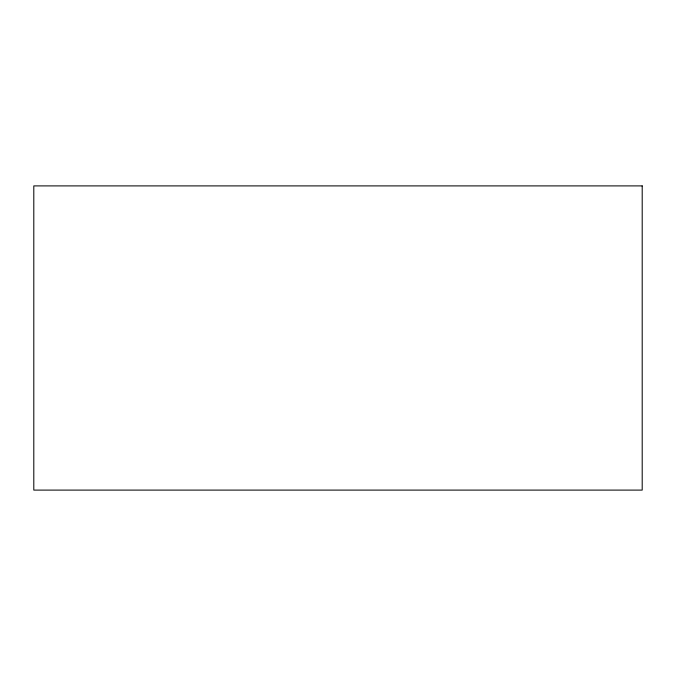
<?xml version="1.0" encoding="UTF-8"?>
<svg xmlns="http://www.w3.org/2000/svg" width="676" height="676" viewBox="0 0 676 676"><rect width="100%" height="100%" fill="white"/><g stroke="black" fill="none" stroke-linecap="round" stroke-linejoin="round"><path stroke-width="1.01" d="M642.2 185.9L33.8 185.9L33.8 490.1L642.2 490.1L642.2 185.9"/></g></svg>
